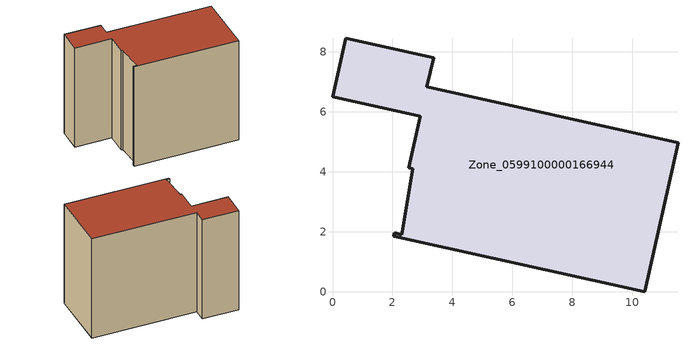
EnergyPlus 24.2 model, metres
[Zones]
Zone_0599100000166944
 floor ground (C_G): 2.06,1.96 2.31,1.91 2.68,4.11 2.55,4.14 2.93,5.86 0,6.51 0.44,8.46 3.37,7.81 3.15,6.84 11.52,4.98 10.41,0 2.04,1.85 z0
 wall outside (C_F): 3.37,7.81 0.44,8.46 0,6.51 2.93,5.86 2.55,4.14 2.68,4.11 2.31,1.91 2.06,1.96 2.04,1.85 10.41,0 11.52,4.98 3.15,6.84 3.37,7.81 z0:8.91
 roof outside (C_R): 2.31,1.91 2.06,1.96 2.04,1.85 10.41,0 11.52,4.98 3.15,6.84 3.37,7.81 0.44,8.46 0,6.51 2.93,5.86 2.55,4.14 2.68,4.11 z8.91
[BUILDING]
Pand.0599100000166944: North Axis=0; Terrain=City; Loads Convergence Tolerance Value=0.04; Temperature Convergence Tolerance Value=0.4; Solar Distribution=FullExterior; Maximum Number of Warmup Days=25; Minimum Number of Warmup Days=1
[Site:Location]
Rotterdam.The.Hague.AP_ZH_NLD Design_Conditions: Latitude=51.96; Longitude=4.45; Time Zone=1; Elevation=-4.5
[SITE:GROUNDTEMPERATURE:BUILDINGSURFACE]
18, 18, 18, 18, 18, 18, 18, 18, 18, 18, 18, 18
[MATERIAL] Thermal Absorptance=0.9; Solar Absorptance=0.7; Visible Absorptance=0.7
Name | Roughness | Thickness | Conductivity | Density | Specific Heat
G.TI.1975-1991 | MediumSmooth | 0.15 | 0.288461 | 540 | 1210
F.TI.1975-1991 | Rough | 0.3 | 0.230769 | 1920 | 840
R.TI.1975-1991 | MediumRough | 0.2 | 0.153846 | 1500 | 1000
[CONSTRUCTION]
C_G: G.TI.1975-1991
C_F: F.TI.1975-1991
C_R: R.TI.1975-1991
[ZONE]
Zone_0599100000166944: Type=1; Multiplier=1; Ceiling Height=Autocalculate; Volume=Autocalculate; Floor Area=autocalculate; Part of Total Floor Area=Yes
[ZONEINFILTRATION:DESIGNFLOWRATE]
Infil_Zone_0599100000166944: Zone or ZoneList or Space or SpaceList=Zone_0599100000166944; Schedule=AlwaysOn; Design Flow Rate Calculation Method=Flow/Area; Flow Rate per Floor Area=0.003; Constant Term Coefficient=1; Temperature Term Coefficient=0; Velocity Term Coefficient=0; Velocity Squared Term Coefficient=0
[HVACTEMPLATE:ZONE:IDEALLOADSAIRSYSTEM]
Zone_0599100000166944: Maximum Heating Supply Air Temperature=50; Minimum Cooling Supply Air Temperature=13; Maximum Heating Supply Air Humidity Ratio=0.0156; Minimum Cooling Supply Air Humidity Ratio=0.0077; Heating Limit=NoLimit; Cooling Limit=NoLimit; Dehumidification Control Type=ConstantSensibleHeatRatio; Cooling Sensible Heat Ratio=0.7; Dehumidification Setpoint=60; Humidification Control Type=None; Humidification Setpoint=30; Outdoor Air Method=None; Outdoor Air Flow Rate per Person=0.00944; Outdoor Air Flow Rate per Zone Floor Area=0; Outdoor Air Flow Rate per Zone=0; Demand Controlled Ventilation Type=None; Outdoor Air Economizer Type=NoEconomizer; Heat Recovery Type=None; Sensible Heat Recovery Effectiveness=0.7; Latent Heat Recovery Effectiveness=0.65
[ZONECONTROL:THERMOSTAT]
ThermostatControl_Zone_0599100000166944: Zone or ZoneList=Zone_0599100000166944; Control Type Schedule=DualSetpointControlType; Control 1=Thermostat_Zone_0599100000166944; Temperature Difference Between Cutout And Setpoint=0
[THERMOSTATSETPOINT:DUALSETPOINT]
Thermostat_Zone_0599100000166944: Heating Setpoint Temperature Schedule=HeatingSetpoint_Zone_0599100000166944; Cooling Setpoint Temperature Schedule=CoolingSetpoint_Zone_0599100000166944
[SCHEDULE:COMPACT]
HeatingSetpoint_Zone_0599100000166944: Through: 12/31, For: AllDays, Until: 24:00, 21
CoolingSetpoint_Zone_0599100000166944: Through: 12/31, For: AllDays, Until: 24:00, 24
DualSetpointControlType: Through: 12/31, For: AllDays, Until: 24:00, 4
AlwaysOn: Through: 12/31, For: AllDays, Until: 24:00, 1
